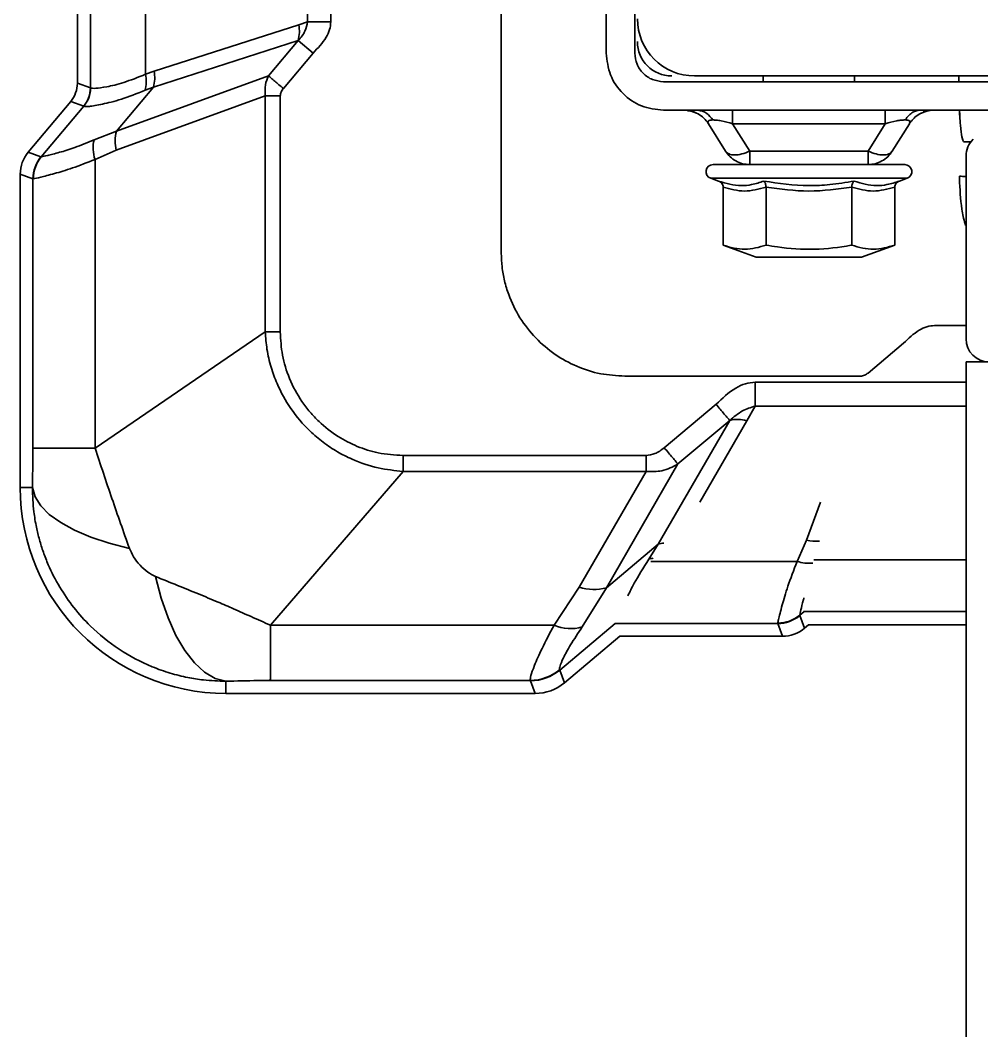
# Model space of a CAD drawing. Header units: millimetres. Extents: x 0 to 420, y 0 to 297.
# Drawn here: x 267.177 to 268.018, y 149.962 to 150.846 of the extents above; entities that cross this region are included whole.
import ezdxf

# ---------------------------------------------------------------- set-up
doc = ezdxf.new("R2010")
doc.units = ezdxf.units.MM

msp = doc.modelspace()

# ---------------------------------------------------------------- linework, layer by layer
at = {"color": 7, "linetype": 'Continuous', "lineweight": 35}
for p, q in [((267.22704, 151.20362), (267.22704, 150.79097)), ((267.23852, 151.20781), (267.23852, 150.78679)), ((267.28666, 151.19587), (267.28666, 150.79873)), ((267.68976, 150.8173), (267.68976, 151.1773)), ((267.71476, 151.1773), (267.71476, 150.8173)), ((267.42843, 151.15006), (267.42843, 150.84454)), ((267.44876, 151.15006), (267.44876, 150.84454)), ((267.59788, 150.85478), (267.59788, 150.64227)), ((267.29422, 150.80137), (267.42073, 150.84206)), ((267.42073, 150.84206), (267.42843, 150.84454)), ((267.44876, 150.84454), (267.42843, 150.84454)), ((267.29365, 150.78764), (267.42016, 150.82832)), ((267.42016, 150.82832), (267.39417, 150.79736)), ((267.43326, 150.81733), (267.42016, 150.82832)), ((267.43326, 150.81733), (267.40727, 150.78637)), ((267.39417, 150.79736), (267.26119, 150.74895)), ((267.28666, 150.79873), (267.29422, 150.80137)), ((267.76704, 150.7973), (268.26704, 150.7973)), ((267.82704, 150.7973), (267.82704, 150.7923)), ((267.90704, 150.7923), (267.90704, 150.7973)), ((267.99822, 150.7923), (267.99822, 150.7973)), ((267.22704, 150.79097), (267.23842, 150.78683)), ((267.23852, 150.78679), (267.23842, 150.78683)), ((267.26119, 150.74895), (267.29365, 150.78764)), ((267.29365, 150.78764), (267.28638, 150.78475)), ((267.73976, 150.7923), (268.30976, 150.7923)), ((267.39139, 150.7799), (267.26106, 150.73247)), ((267.39139, 150.7799), (267.39139, 150.57344)), ((267.40457, 150.7799), (267.40457, 150.57344)), ((267.2212, 150.77492), (267.18405, 150.73065)), ((267.23258, 150.77078), (267.19552, 150.72661)), ((267.2212, 150.77492), (267.23258, 150.77078)), ((267.23267, 150.77074), (267.23258, 150.77078)), ((268.30976, 150.7673), (267.73976, 150.7673)), ((267.76492, 150.76669), (267.75798, 150.7673)), ((267.76087, 150.76692), (267.7632, 150.76663)), ((267.76089, 150.76712), (267.76709, 150.7658)), ((267.76394, 150.76661), (267.76878, 150.76482)), ((267.96534, 150.76482), (267.97018, 150.76661)), ((267.96704, 150.7658), (267.97324, 150.76712)), ((267.77913, 150.75555), (267.79412, 150.73155)), ((267.9338, 150.75555), (267.80033, 150.75555)), ((267.80033, 150.75555), (267.81532, 150.73155)), ((267.9338, 150.75555), (267.9188, 150.73155)), ((267.94, 150.73155), (267.955, 150.75555)), ((267.955, 150.75607), (267.955, 150.75555)), ((267.95537, 150.7563), (267.9568, 150.75806)), ((267.26119, 150.74895), (267.24169, 150.74155)), ((267.26106, 150.73247), (267.24249, 150.72428)), ((268.00282, 150.73958), (268.00876, 150.73958)), ((267.19519, 150.7266), (267.18405, 150.73065)), ((267.19552, 150.72661), (267.19519, 150.7266)), ((267.24249, 150.72428), (267.24249, 150.47192)), ((267.81532, 150.73155), (267.9188, 150.73155)), ((267.81532, 150.73155), (267.81532, 150.7198)), ((267.9188, 150.73155), (267.9188, 150.7198)), ((268.00454, 150.7273), (268.00454, 150.5673)), ((267.78323, 150.7198), (267.81532, 150.7198)), ((267.81532, 150.7198), (267.9188, 150.7198)), ((267.9188, 150.7198), (267.95086, 150.7198)), ((267.18818, 150.70734), (267.17704, 150.71139)), ((267.17704, 150.71139), (267.17704, 150.4373)), ((267.18858, 150.70735), (267.18818, 150.70734)), ((267.18818, 150.47192), (267.18818, 150.70734)), ((267.78111, 150.7078), (267.78792, 150.70532)), ((267.78111, 150.7078), (267.95297, 150.7078)), ((267.94616, 150.70532), (267.95297, 150.7078)), ((267.79199, 150.70011), (267.79199, 150.64937)), ((267.82952, 150.70011), (267.82952, 150.64937)), ((267.90457, 150.70011), (267.90457, 150.64937)), ((267.9421, 150.70011), (267.9421, 150.64937)), ((267.79199, 150.64937), (267.82104, 150.6388)), ((267.91304, 150.6388), (267.9421, 150.64937)), ((267.91304, 150.6388), (267.82104, 150.6388)), ((267.39139, 150.57344), (267.24249, 150.47192)), ((267.40457, 150.57344), (267.39139, 150.57344)), ((267.977, 150.57901), (268.00454, 150.57901)), ((267.91883, 150.53753), (267.9498, 150.56351)), ((268.00454, 150.5473), (268.00454, 144.9473)), ((268.00454, 150.5473), (268.02454, 150.5473)), ((268.01704, 150.54876), (268.01704, 150.5473)), ((268.01704, 150.5473), (268.01704, 150.54876)), ((267.7059, 150.53482), (267.91237, 150.53482)), ((267.82005, 150.52947), (267.82005, 150.50857)), ((267.82005, 150.52947), (268.00454, 150.52947)), ((267.74049, 150.47217), (267.78582, 150.51021)), ((267.81262, 150.49569), (267.82005, 150.50857)), ((267.82005, 150.50857), (268.00454, 150.50857)), ((267.79773, 150.49602), (267.73525, 150.3878)), ((267.7524, 150.45798), (267.79773, 150.49602)), ((267.77159, 150.42463), (267.81262, 150.49569)), ((267.24249, 150.47192), (267.18818, 150.47192)), ((267.51202, 150.46541), (267.72453, 150.46541)), ((267.51202, 150.46541), (267.51202, 150.45148)), ((267.72453, 150.46541), (267.72453, 150.45148)), ((267.51202, 150.45148), (267.39591, 150.31699)), ((267.51202, 150.45148), (267.72453, 150.45148)), ((267.72453, 150.45148), (267.6661, 150.35028)), ((267.68992, 150.34976), (267.7524, 150.45798)), ((267.1877, 150.4373), (267.17704, 150.4373)), ((267.86493, 150.39131), (267.87706, 150.42463)), ((267.73525, 150.3878), (267.68992, 150.34976)), ((267.727, 150.37473), (267.73525, 150.3878)), ((267.85675, 150.37275), (267.86493, 150.39131)), ((267.72863, 150.37275), (267.85675, 150.37275)), ((268.00454, 150.37418), (267.87149, 150.37418)), ((267.64414, 150.31699), (267.6661, 150.35028)), ((267.68992, 150.34976), (267.66877, 150.31551)), ((267.85907, 150.32577), (267.86254, 150.32868)), ((267.86241, 150.32889), (268.00454, 150.32889)), ((267.64912, 150.27779), (267.69757, 150.31844)), ((267.8398, 150.31844), (267.69758, 150.31844)), ((267.8398, 150.31844), (267.83981, 150.31883)), ((267.8398, 150.31844), (267.84386, 150.3073)), ((267.85906, 150.32545), (267.85907, 150.32577)), ((267.86312, 150.31431), (267.85906, 150.32545)), ((267.86312, 150.31431), (267.86668, 150.3173)), ((267.86668, 150.3173), (268.00454, 150.3173)), ((267.39591, 150.31699), (267.64414, 150.31699)), ((267.39591, 150.31699), (267.39591, 150.26869)), ((267.65318, 150.26664), (267.70163, 150.3073)), ((267.70163, 150.3073), (267.84386, 150.3073)), ((267.64897, 150.27806), (267.64912, 150.27779)), ((267.65318, 150.26664), (267.64912, 150.27779)), ((267.35704, 150.26799), (267.35704, 150.2573)), ((267.62331, 150.26869), (267.39591, 150.26869)), ((267.62345, 150.26844), (267.62331, 150.26869)), ((267.62345, 150.26844), (267.62751, 150.2573)), ((267.35704, 150.2573), (267.62751, 150.2573))]:
    msp.add_line(p, q, dxfattribs=at)
at = {"color": 7, "linetype": 'Continuous', "lineweight": 35, "flags": 128}
for points in [[(267.27257, 150.38418), (267.25496, 150.38869), (267.2389, 150.39402), (267.22465, 150.40007), (267.21245, 150.40674), (267.20251, 150.41392), (267.195, 150.42149), (267.19004, 150.42933), (267.1877, 150.4373)], [(267.29539, 150.3596), (267.30037, 150.34069), (267.30638, 150.32337), (267.31332, 150.30796), (267.32106, 150.29475), (267.32947, 150.28397), (267.33837, 150.27583), (267.34762, 150.27047), (267.35704, 150.26799)]]:
    msp.add_lwpolyline(points, dxfattribs=at)
at = {"color": 7, "linetype": 'Continuous', "lineweight": 35}
for centre, radius, start, end in [((267.76704, 150.8473), 0.05, 180, 270), ((267.3911, 150.83641), 0.03017, 344.44976, 10.79653), ((267.74704, 150.8273), 0.03, 180, 270), ((267.25815, 150.79232), 0.02923, 344.99384, 12.66448), ((267.26459, 150.79572), 0.03016, 344.4497, 10.79661), ((267.21339, 150.78686), 0.02504, 320.05864, 359.94136), ((267.21348, 150.78683), 0.02504, 320.03569, 359.90674), ((267.27393, 150.7344), 0.03303, 167.49811, 197.84278), ((267.29649, 150.74043), 0.03632, 166.42985, 192.66321), ((268.02454, 150.7273), 0.02, 133.18381, 180), ((267.21823, 150.70731), 0.03004, 140.05864, 179.94136), ((267.21858, 150.70742), 0.03, 140.25006, 180.14099), ((267.78323, 150.71361), 0.00619, 90, 250), ((267.95086, 150.71361), 0.00619, 290, 90), ((268.02454, 150.5673), 0.02, 180, 270), ((267.80465, 150.47192), 0.02507, 71.48362, 106.03426), ((267.35704, 150.4373), 0.18, 180, 270), ((267.74126, 150.36958), 0.01919, 93.18451, 108.24264), ((267.87319, 150.42995), 0.03951, 257.93986, 274.55687), ((267.73265, 150.35825), 0.01742, 96.31797, 108.90635), ((267.86723, 150.40626), 0.03512, 252.64253, 275.29544), ((267.67884, 150.38832), 0.04011, 251.48363, 286.03426), ((267.83977, 150.34848), 0.03004, 270.05864, 309.94136), ((267.83989, 150.34883), 0.03, 269.85901, 309.74994), ((267.65845, 150.34934), 0.03537, 246.13725, 286.96231), ((267.62322, 150.30875), 0.04006, 270.12692, 309.99242), ((267.62341, 150.3085), 0.04006, 270.05864, 309.94136)]:
    msp.add_arc(centre, radius, start, end, dxfattribs=at)
for centre, major_axis, start_param, end_param in [((267.20201, 150.791), (-0.02353, 0.00856), 2.793026, 3.49016), ((267.20709, 150.71136), (-0.02823, 0.01028), 5.934618, 6.631752), ((267.84383, 150.33734), (-0.01028, 0.02823), 2.793026, 3.49016), ((267.62747, 150.29735), (-0.0137, 0.03765), 2.793026, 3.49016)]:
    msp.add_ellipse(centre, major_axis=major_axis, ratio=0.998448, start_param=start_param, end_param=end_param, dxfattribs=at)
for points, knots in [([(267.42843, 150.84454), (267.42782, 150.84179), (267.42686, 150.83751), (267.42379, 150.83201), (267.42143, 150.82961), (267.42016, 150.82832)], [0, 0, 0, 0, 0.452149, 0.705537, 1, 1, 1, 1]), ([(267.44876, 150.84454), (267.44855, 150.84229), (267.44811, 150.83759), (267.44334, 150.8278), (267.43744, 150.82168), (267.43326, 150.81733)], [0, 0, 0, 0, 0.209288, 0.438923, 1, 1, 1, 1]), ([(267.23852, 150.78679), (267.23966, 150.78657), (267.24184, 150.78615), (267.25232, 150.78763), (267.26692, 150.79091), (267.28008, 150.79613), (267.28666, 150.79873)], [0, 0, 0, 0, 0.262701, 0.501004, 0.750686, 1, 1, 1, 1]), ([(267.39417, 150.79736), (267.39314, 150.79482), (267.39091, 150.78938), (267.39122, 150.7832), (267.39139, 150.7799)], [0, 0, 0, 0, 0.466493, 1, 1, 1, 1]), ([(267.39417, 150.79736), (267.39492, 150.79673), (267.39644, 150.79545), (267.39968, 150.79273), (267.40336, 150.78964), (267.40598, 150.78745), (267.40727, 150.78637)], [0, 0, 0, 0, 0.245847, 0.499999, 0.754151, 1, 1, 1, 1]), ([(267.40457, 150.7799), (267.40461, 150.78046), (267.40468, 150.78159), (267.40546, 150.78387), (267.40654, 150.78536), (267.40727, 150.78637)], [0, 0, 0, 0, 0.232062, 0.478453, 1, 1, 1, 1]), ([(267.28638, 150.78475), (267.27915, 150.78195), (267.26477, 150.77638), (267.24805, 150.77229), (267.23625, 150.7703), (267.23385, 150.7706), (267.23267, 150.77074)], [0, 0, 0, 0, 0.247618, 0.49308, 0.751102, 1, 1, 1, 1]), ([(267.39139, 150.7799), (267.39339, 150.7799), (267.39734, 150.7799), (267.40218, 150.7799), (267.40457, 150.7799)], [0, 0, 0, 0, 0.5069628, 1, 1, 1, 1]), ([(267.76465, 150.76632), (267.76649, 150.76569), (267.77032, 150.76437), (267.77538, 150.76064), (267.77788, 150.75725), (267.77913, 150.75555)], [0, 0, 0, 0, 0.315477, 0.657739, 1, 1, 1, 1]), ([(267.7697, 150.7673), (267.77254, 150.76679), (267.77761, 150.76588), (267.78132, 150.761), (267.78295, 150.75885)], [0, 0, 0, 0, 0.559996, 1, 1, 1, 1]), ([(267.95118, 150.75885), (267.95332, 150.76152), (267.95716, 150.76629), (267.9622, 150.76699), (267.96442, 150.7673)], [0, 0, 0, 0, 0.559996, 1, 1, 1, 1]), ([(267.95695, 150.75793), (267.9576, 150.75879), (267.95954, 150.76131), (267.96254, 150.76361), (267.96495, 150.76452), (267.9654, 150.76469)], [0, 0, 0, 0, 0.294463, 0.870519, 1, 1, 1, 1]), ([(267.99873, 150.7673), (267.99881, 150.76554), (267.99902, 150.76071), (267.9997, 150.75198), (268.00065, 150.74479), (268.0018, 150.74037), (268.00245, 150.73987), (268.00282, 150.73958)], [0, 0, 0, 0, 0.1057726, 0.2906971, 0.6164132, 0.7769851, 1, 1, 1, 1]), ([(267.99967, 150.7542), (267.99945, 150.75672), (267.99912, 150.76068), (267.9989, 150.76553), (267.99883, 150.7673)], [0, 0, 0, 0, 0.636123, 1, 1, 1, 1]), ([(267.77913, 150.75555), (267.77878, 150.75645), (267.77828, 150.75774), (267.78029, 150.75872), (267.78209, 150.75881), (267.78295, 150.75885)], [0, 0, 0, 0, 0.551614, 0.784825, 1, 1, 1, 1]), ([(267.78295, 150.75885), (267.78399, 150.75881), (267.78617, 150.75872), (267.79219, 150.75774), (267.79697, 150.75645), (267.80033, 150.75555)], [0, 0, 0, 0, 0.215184, 0.448387, 1, 1, 1, 1]), ([(267.9338, 150.75555), (267.93716, 150.75645), (267.94194, 150.75774), (267.94796, 150.75872), (267.95013, 150.75881), (267.95118, 150.75885)], [0, 0, 0, 0, 0.5516135, 0.7848249, 1, 1, 1, 1]), ([(267.95118, 150.75885), (267.95204, 150.75881), (267.95383, 150.75871), (267.95565, 150.75787), (267.95526, 150.75678), (267.955, 150.75607)], [0, 0, 0, 0, 0.243902, 0.508229, 1, 1, 1, 1]), ([(267.19552, 150.72661), (267.19695, 150.72689), (267.19971, 150.72745), (267.2105, 150.73013), (267.22431, 150.73424), (267.23588, 150.73911), (267.24169, 150.74155)], [0, 0, 0, 0, 0.27715, 0.53382, 0.766156, 1, 1, 1, 1]), ([(268.00292, 150.73958), (268.00254, 150.73984), (268.00189, 150.74028), (268.00128, 150.7429), (268.00103, 150.744)], [0, 0, 0, 0, 0.581362, 1, 1, 1, 1]), ([(267.24249, 150.72428), (267.23567, 150.72161), (267.2222, 150.71634), (267.20605, 150.71161), (267.19348, 150.70841), (267.19025, 150.70771), (267.18858, 150.70735)], [0, 0, 0, 0, 0.238868, 0.471709, 0.726257, 1, 1, 1, 1]), ([(267.99875, 150.70733), (267.99875, 150.70754), (267.99876, 150.70796), (267.99884, 150.70878), (267.99889, 150.70939), (267.99893, 150.7098)], [0, 0, 0, 0, 0.252501, 0.504816, 1, 1, 1, 1]), ([(268.00418, 150.66642), (268.004, 150.66697), (268.00246, 150.67164), (267.99985, 150.68526), (267.99919, 150.69846), (267.99875, 150.70733)], [0, 0, 0, 0, 0.042669, 0.356403, 1, 1, 1, 1]), ([(267.99893, 150.7098), (268.00059, 150.70956), (268.00246, 150.7093), (268.00433, 150.70941), (268.00454, 150.70943)], [0, 0, 0, 0, 0.887351, 1, 1, 1, 1]), ([(267.78792, 150.70532), (267.7946, 150.70341), (267.80434, 150.70062), (267.81754, 150.70202), (267.82399, 150.70416), (267.82748, 150.70532)], [0, 0, 0, 0, 0.499729, 0.72853, 1, 1, 1, 1]), ([(267.78792, 150.70532), (267.78794, 150.70531), (267.78853, 150.7051), (267.78963, 150.70451), (267.79092, 150.70328), (267.79181, 150.70177), (267.79193, 150.70066), (267.79199, 150.70011)], [0, 0, 0, 0, 0.006713, 0.267679, 0.528689, 0.76386, 1, 1, 1, 1]), ([(267.82748, 150.70532), (267.84066, 150.70341), (267.85986, 150.70062), (267.88643, 150.70203), (267.8995, 150.70416), (267.9066, 150.70532)], [0, 0, 0, 0, 0.500435, 0.728855, 1, 1, 1, 1]), ([(267.82748, 150.70532), (267.82749, 150.70531), (267.82778, 150.7051), (267.82834, 150.70451), (267.82898, 150.70328), (267.82943, 150.70177), (267.82949, 150.70066), (267.82952, 150.70011)], [0, 0, 0, 0, 0.006713, 0.267679, 0.528689, 0.76386, 1, 1, 1, 1]), ([(267.90457, 150.70011), (267.89208, 150.6984), (267.86706, 150.69496), (267.84204, 150.69839), (267.82952, 150.70011)], [0, 0, 0, 0, 0.499238, 1, 1, 1, 1]), ([(267.9066, 150.70532), (267.9066, 150.70531), (267.9063, 150.7051), (267.90575, 150.70451), (267.90511, 150.70328), (267.90466, 150.70177), (267.9046, 150.70066), (267.90457, 150.70011)], [0, 0, 0, 0, 0.0067129, 0.2676791, 0.5286892, 0.7638601, 1, 1, 1, 1]), ([(267.9066, 150.70532), (267.91308, 150.70341), (267.92253, 150.70062), (267.9359, 150.70202), (267.94255, 150.70416), (267.94616, 150.70532)], [0, 0, 0, 0, 0.499729, 0.72853, 1, 1, 1, 1]), ([(267.9421, 150.70011), (267.94216, 150.70066), (267.94228, 150.70177), (267.94317, 150.70328), (267.94445, 150.70451), (267.94556, 150.7051), (267.94615, 150.70531), (267.94616, 150.70532)], [0, 0, 0, 0, 0.2361399, 0.4713108, 0.7323209, 0.9932871, 1, 1, 1, 1]), ([(267.82952, 150.64937), (267.82337, 150.64756), (267.81087, 150.64388), (267.79835, 150.64752), (267.79199, 150.64937)], [0, 0, 0, 0, 0.4912125, 1, 1, 1, 1]), ([(267.90457, 150.64937), (267.90433, 150.64933), (267.89363, 150.64739), (267.87188, 150.64478), (267.84688, 150.6464), (267.83282, 150.64881), (267.82952, 150.64937)], [0, 0, 0, 0, 0.0096041, 0.4326313, 0.8668729, 1, 1, 1, 1]), ([(267.9421, 150.64937), (267.93596, 150.64756), (267.92345, 150.64388), (267.91094, 150.64752), (267.90457, 150.64937)], [0, 0, 0, 0, 0.491212, 1, 1, 1, 1]), ([(267.59788, 150.64227), (267.59801, 150.63829), (267.59829, 150.63021), (267.60049, 150.61803), (267.60509, 150.60286), (267.61358, 150.58546), (267.62751, 150.56777), (267.64444, 150.55331), (267.66378, 150.54279), (267.6845, 150.53608), (267.69886, 150.53524), (267.7059, 150.53482)], [0, 0, 0, 0, 0.070722, 0.143758, 0.21913, 0.352151, 0.485358, 0.616819, 0.745052, 0.874872, 1, 1, 1, 1]), ([(267.39139, 150.57344), (267.39178, 150.56839), (267.39259, 150.55797), (267.39616, 150.54283), (267.40257, 150.52514), (267.41329, 150.50577), (267.42767, 150.48887), (267.44188, 150.47679), (267.45426, 150.46855), (267.47014, 150.46047), (267.48941, 150.45383), (267.50473, 150.45224), (267.51202, 150.45148)], [0, 0, 0, 0, 0.080728, 0.166845, 0.247263, 0.380655, 0.517772, 0.598864, 0.677745, 0.754478, 0.883127, 1, 1, 1, 1]), ([(267.40457, 150.57344), (267.40495, 150.56665), (267.40572, 150.55277), (267.41222, 150.53203), (267.42105, 150.51554), (267.4304, 150.50335), (267.44055, 150.49264), (267.4542, 150.48196), (267.47178, 150.47292), (267.49095, 150.46671), (267.50465, 150.46587), (267.51202, 150.46541)], [0, 0, 0, 0, 0.120461, 0.246403, 0.382818, 0.450919, 0.519058, 0.644752, 0.756806, 0.869265, 1, 1, 1, 1]), ([(267.9498, 150.56351), (267.95412, 150.56768), (267.96023, 150.57356), (267.97001, 150.57836), (267.97474, 150.5788), (267.977, 150.57901)], [0, 0, 0, 0, 0.558619, 0.78934, 1, 1, 1, 1]), ([(267.78582, 150.51021), (267.79124, 150.51536), (267.79893, 150.52268), (267.81121, 150.52865), (267.81719, 150.52921), (267.82005, 150.52947)], [0, 0, 0, 0, 0.554868, 0.787217, 1, 1, 1, 1]), ([(267.91883, 150.53753), (267.91782, 150.53679), (267.91634, 150.53571), (267.91405, 150.53494), (267.91292, 150.53486), (267.91237, 150.53482)], [0, 0, 0, 0, 0.521782, 0.769325, 1, 1, 1, 1]), ([(267.78582, 150.51021), (267.78706, 150.50873), (267.7896, 150.5057), (267.7931, 150.50154), (267.79601, 150.49806), (267.79717, 150.49669), (267.79773, 150.49602)], [0, 0, 0, 0, 0.244437, 0.5, 0.755563, 1, 1, 1, 1]), ([(267.79773, 150.49602), (267.80129, 150.49909), (267.8079, 150.50481), (267.81621, 150.50738), (267.82005, 150.50857)], [0, 0, 0, 0, 0.537276, 1, 1, 1, 1]), ([(267.1877, 150.4373), (267.1878, 150.44206), (267.18797, 150.45053), (267.18814, 150.46215), (267.18817, 150.46902), (267.18818, 150.47192)], [0, 0, 0, 0, 0.426106, 0.75777, 1, 1, 1, 1]), ([(267.24249, 150.47192), (267.24737, 150.45721), (267.25709, 150.42794), (267.26743, 150.39872), (267.27257, 150.38418)], [0, 0, 0, 0, 0.502691, 1, 1, 1, 1]), ([(267.72453, 150.46541), (267.72718, 150.46577), (267.73308, 150.46657), (267.73785, 150.47018), (267.74049, 150.47217)], [0, 0, 0, 0, 0.448587, 1, 1, 1, 1]), ([(267.74049, 150.47217), (267.74173, 150.47069), (267.74427, 150.46766), (267.74776, 150.4635), (267.75068, 150.46002), (267.75183, 150.45865), (267.7524, 150.45798)], [0, 0, 0, 0, 0.244438, 0.500001, 0.755563, 1, 1, 1, 1]), ([(267.72453, 150.45148), (267.72926, 150.45131), (267.73927, 150.45096), (267.74787, 150.45556), (267.7524, 150.45798)], [0, 0, 0, 0, 0.4733, 1, 1, 1, 1]), ([(267.35704, 150.26799), (267.35049, 150.26819), (267.33929, 150.26855), (267.32303, 150.27119), (267.30799, 150.27491), (267.28741, 150.28219), (267.26314, 150.29504), (267.2405, 150.31333), (267.2236, 150.33216), (267.2112, 150.35018), (267.20273, 150.3667), (267.19723, 150.38072), (267.19379, 150.39164), (267.19094, 150.40344), (267.18834, 150.4186), (267.18794, 150.43026), (267.1877, 150.4373)], [0, 0, 0, 0, 0.073966, 0.126209, 0.185583, 0.248629, 0.372147, 0.493376, 0.574928, 0.656955, 0.739459, 0.783742, 0.826761, 0.868517, 0.920624, 1, 1, 1, 1]), ([(267.27257, 150.38418), (267.27371, 150.38166), (267.27611, 150.37635), (267.28174, 150.3694), (267.28814, 150.36336), (267.29308, 150.3608), (267.29539, 150.3596)], [0, 0, 0, 0, 0.2422942, 0.5093656, 0.7715671, 1, 1, 1, 1]), ([(267.70873, 150.34271), (267.71036, 150.34616), (267.71451, 150.35495), (267.72228, 150.36725), (267.727, 150.37473)], [0, 0, 0, 0, 0.3926779, 1, 1, 1, 1]), ([(267.83981, 150.31883), (267.84, 150.31969), (267.84037, 150.32137), (267.84168, 150.32694), (267.84348, 150.33399), (267.84581, 150.34214), (267.84948, 150.35408), (267.85381, 150.3652), (267.85675, 150.37275)], [0, 0, 0, 0, 0.1663954, 0.3268016, 0.4799251, 0.6101743, 0.735331, 1, 1, 1, 1]), ([(267.29539, 150.3596), (267.30179, 150.35701), (267.31421, 150.35198), (267.33257, 150.34451), (267.34901, 150.33767), (267.36443, 150.33101), (267.37988, 150.32417), (267.39035, 150.31948), (267.39591, 150.31699)], [0, 0, 0, 0, 0.191169, 0.37068, 0.538766, 0.672129, 0.825955, 1, 1, 1, 1]), ([(267.86272, 150.34079), (267.86258, 150.34033), (267.86127, 150.33579), (267.85985, 150.3295), (267.85933, 150.32703), (267.85907, 150.32577)], [0, 0, 0, 0, 0.052228, 0.516835, 1, 1, 1, 1]), ([(267.62331, 150.26869), (267.62328, 150.26971), (267.62322, 150.27174), (267.62674, 150.28154), (267.63307, 150.29618), (267.64038, 150.30992), (267.64414, 150.31699)], [0, 0, 0, 0, 0.239453, 0.47313, 0.728792, 1, 1, 1, 1]), ([(267.66877, 150.31551), (267.66513, 150.31006), (267.65804, 150.29948), (267.65201, 150.28813), (267.64874, 150.28048), (267.64889, 150.27887), (267.64897, 150.27806)], [0, 0, 0, 0, 0.270175, 0.525289, 0.759332, 1, 1, 1, 1]), ([(267.39591, 150.26869), (267.39549, 150.26869), (267.39185, 150.26867), (267.37844, 150.26849), (267.36627, 150.2682), (267.35704, 150.26799)], [0, 0, 0, 0, 0.030601, 0.265216, 1, 1, 1, 1]), ([(267.39376, 150.26868), (267.39429, 150.26871), (267.39503, 150.26875), (267.39572, 150.26883), (267.39586, 150.26888), (267.39592, 150.2689)], [0, 0, 0, 0, 0.56153, 0.792581, 1, 1, 1, 1])]:
    msp.add_open_spline(points, degree=3, knots=knots, dxfattribs=at)
for points in [[(267.73976, 150.7673), (267.73321, 150.76805), (267.72011, 150.76955), (267.70358, 150.78112), (267.69202, 150.79764), (267.69051, 150.81075), (267.68976, 150.8173)], [(267.71476, 150.8173), (267.71514, 150.81402), (267.71589, 150.80747), (267.72167, 150.79921), (267.72994, 150.79343), (267.73649, 150.79267), (267.73976, 150.7923)], [(267.80033, 150.75555), (267.80033, 150.75725), (267.80033, 150.76067), (267.80033, 150.76437), (267.80033, 150.76684), (267.80033, 150.76714), (267.80033, 150.7673)], [(267.9338, 150.7673), (267.9338, 150.76714), (267.9338, 150.76684), (267.9338, 150.76437), (267.9338, 150.76067), (267.9338, 150.75725), (267.9338, 150.75555)], [(267.79412, 150.73155), (267.795, 150.73062), (267.79676, 150.72875), (267.80187, 150.72799), (267.80821, 150.72875), (267.81295, 150.73062), (267.81532, 150.73155)], [(267.79412, 150.73155), (267.79537, 150.72984), (267.79787, 150.72643), (267.80309, 150.72273), (267.80899, 150.72026), (267.81321, 150.71995), (267.81532, 150.7198)], [(267.9188, 150.73155), (267.92117, 150.73062), (267.92591, 150.72875), (267.93225, 150.72799), (267.93737, 150.72875), (267.93913, 150.73062), (267.94, 150.73155)], [(267.9188, 150.7198), (267.92091, 150.71995), (267.92513, 150.72026), (267.93104, 150.72273), (267.93626, 150.72643), (267.93875, 150.72984), (267.94, 150.73155)], [(267.82952, 150.70011), (267.82326, 150.69839), (267.81075, 150.69496), (267.79824, 150.69839), (267.79199, 150.70011)], [(267.9421, 150.70011), (267.93584, 150.69839), (267.92334, 150.69496), (267.91083, 150.69839), (267.90457, 150.70011)]]:
    msp.add_open_spline(points, degree=3, dxfattribs=at)

doc.saveas('drawing.dxf')
